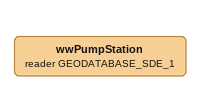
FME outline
wwPumpStation (reader GEODATABASE_SDE_1)
